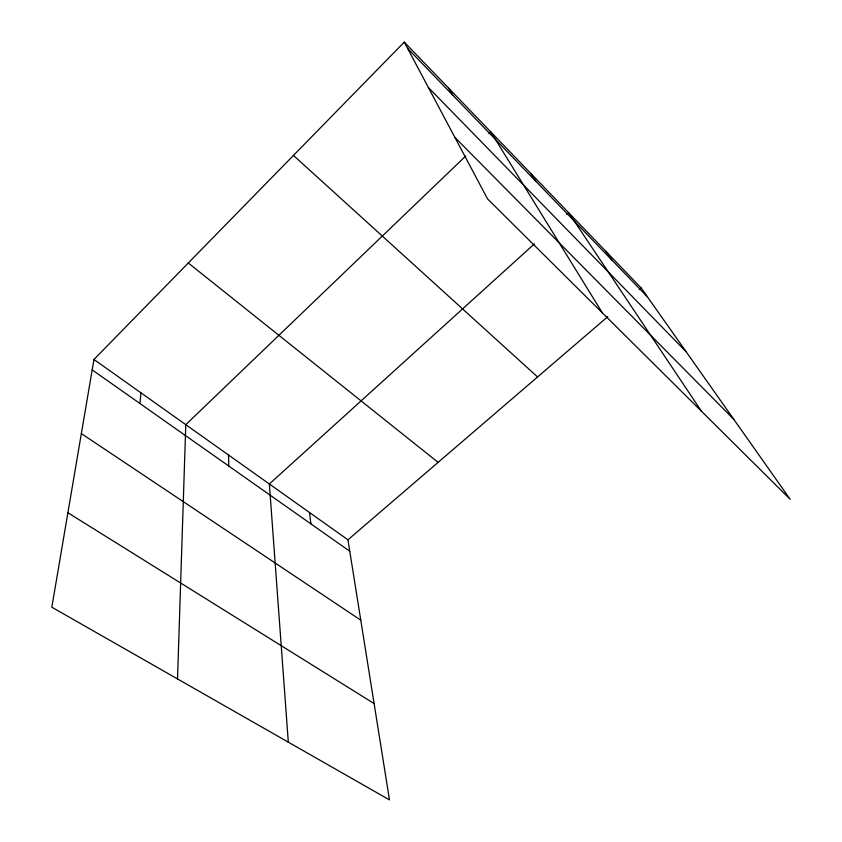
<?xml version="1.0" encoding="UTF-8"?>
<svg xmlns="http://www.w3.org/2000/svg" width="842" height="842" viewBox="0 0 842 842"><rect width="100%" height="100%" fill="white"/><g stroke="black" fill="none" stroke-linecap="round" stroke-linejoin="round"><path stroke-width="1.26" d="M177.525 678.936L185.787 424.673L465.763 155.98M139.951 403.507L140.972 392.856M93.957 359.471L51.836 607.208L389.488 799.9L347.946 539.806L93.957 359.471L404.265 42.1L641.183 287.985L790.164 499.285L487.56 198.912L404.265 42.1M488.97 133.72L490.823 131.941L602.377 312.877M534.365 243.885L269.356 484.003L288.311 742.16M566.792 214.5L568.708 212.763L701.418 411.191M347.946 539.806L607.787 316.666M639.215 289.669L641.183 287.985M67.886 512.746L374.101 703.554M81.348 433.588L360.776 620.165M92.178 369.88L349.767 551.236M188.282 262.988L438.114 462.374M293.448 155.433L537.575 376.963M454.859 137.362L733.814 419.358M428.357 87.473L686.156 351.767M407.602 48.394L647.519 296.973M605.861 251.326L611.829 259.989M530.765 173.389L535.859 181.283M448.712 88.231L452.712 95.135M309.54 512.536L310.887 523.861M228.529 455.017L228.792 466.058"/></g></svg>
